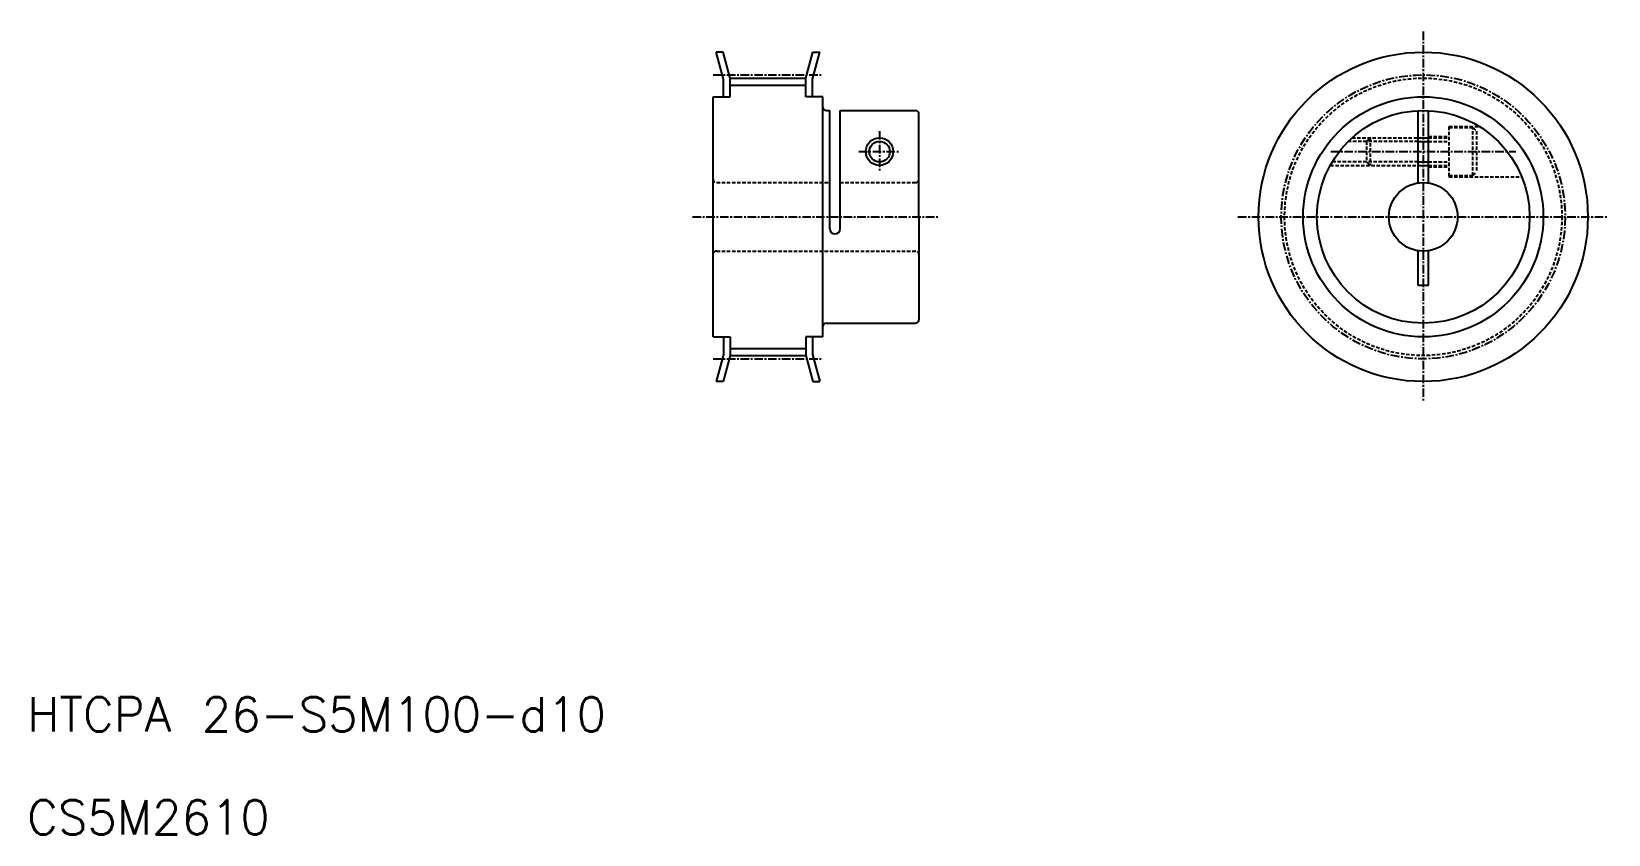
# Model space of a CAD drawing. Extents: x 11 to 240, y 10 to 127.
import ezdxf

# ---------------------------------------------------------------- set-up
doc = ezdxf.new("R2010")
doc.units = 0
doc.linetypes.add('CENTER', pattern=[2, 1.25, -0.25, 0.25, -0.25])
doc.linetypes.add('DASHED', pattern=[0.75, 0.5, -0.25])
doc.layers.get('0').update_dxf_attribs({"linetype": 'CONTINUOUS'})
doc.layers.add('CENTER', color=1, linetype='CENTER')
doc.styles.get("Standard").update_dxf_attribs({"font": 'txt.shx'})

msp = doc.modelspace()

# ---------------------------------------------------------------- linework, layer by layer
at = {"color": 7, "linetype": 'CONTINUOUS'}
for p, q in [((111.48, 124), (110.45, 124)), ((111.5, 120.08), (110.45, 124)), ((112.5, 120.21), (111.48, 124)), ((123.5, 120.21), (124.52, 124)), ((124.5, 120.08), (125.55, 124)), ((124.52, 124), (125.55, 124)), ((111.5, 117.5), (111.5, 120.08)), ((112.5, 120.21), (123.5, 120.21)), ((112.5, 117.5), (112.5, 120.21)), ((123.5, 117.5), (123.5, 120.21)), ((124.5, 117.5), (124.5, 120.08)), ((110, 117.5), (112.5, 117.5)), ((110, 82.5), (110, 117.5)), ((112.5, 119.21), (123.5, 119.21)), ((126, 117.5), (123.5, 117.5)), ((126, 82.5), (126, 117.5)), ((126.5, 115.5), (127, 115.5)), ((127, 98.25), (127, 115.5)), ((128.5, 100), (128.5, 115.5)), ((128.5, 115.5), (139.5, 115.5)), ((140, 100), (140, 115)), ((212.75, 104.97), (212.75, 115.49)), ((214.25, 104.97), (214.25, 115.49)), ((212.75, 111.5), (214.25, 111.5)), ((212.75, 107.5), (214.25, 107.5)), ((128.5, 98.25), (128.5, 100)), ((140, 100), (140, 85)), ((212.75, 90), (212.75, 95.06)), ((214.25, 90), (214.25, 95.06)), ((214.25, 90), (212.75, 90)), ((126.5, 84.5), (139.5, 84.5)), ((110, 82.5), (112.5, 82.5)), ((111.5, 82.5), (111.5, 79.92)), ((112.5, 82.5), (112.5, 79.79)), ((112.5, 80.79), (123.5, 80.79)), ((123.5, 82.5), (123.5, 79.79)), ((126, 82.5), (123.5, 82.5)), ((124.5, 82.5), (124.5, 79.92)), ((111.5, 79.92), (110.45, 76)), ((112.5, 79.79), (111.48, 76)), ((112.5, 79.79), (123.5, 79.79)), ((123.5, 79.79), (124.52, 76)), ((124.5, 79.92), (125.55, 76)), ((111.48, 76), (110.45, 76)), ((124.52, 76), (125.55, 76))]:
    msp.add_line(p, q, dxfattribs=at)
at = {"color": 3, "linetype": 'DASHED'}
for p, q in [((217.25, 113.15), (221.71, 113.15)), ((217.25, 113.15), (217.25, 105.85)), ((217.25, 113), (220.75, 113)), ((220.75, 106), (220.75, 113)), ((220.75, 113), (221.25, 112.5)), ((212.75, 111), (202.58, 111)), ((203.11, 111.5), (212.75, 111.5)), ((205.25, 111), (205.75, 111.5)), ((205.25, 111), (205.25, 108)), ((205.75, 111.5), (205.75, 107.5)), ((214.25, 111.7), (217.25, 111.7)), ((214.25, 111.5), (217.25, 111.5)), ((214.25, 111), (217.25, 111)), ((221.25, 112.5), (221.25, 106.5)), ((199.94, 107.5), (212.75, 107.5)), ((212.75, 108), (200.22, 108)), ((205.25, 108), (205.75, 107.5)), ((214.25, 108), (217.25, 108)), ((214.25, 107.5), (217.25, 107.5)), ((214.25, 107.3), (217.25, 107.3)), ((217.25, 106), (220.75, 106)), ((217.25, 105.85), (227.85, 105.85)), ((220.75, 106), (221.25, 106.5)), ((110.5, 105), (127, 105)), ((128.5, 105), (139.5, 105)), ((110.5, 95), (139.5, 95))]:
    msp.add_line(p, q, dxfattribs=at)
at = {"color": 3, "linetype": 'CONTINUOUS'}
for p, q in [((212.75, 111), (214.25, 111)), ((212.75, 108), (214.25, 108))]:
    msp.add_line(p, q, dxfattribs=at)
at = {"color": 7, "linetype": 'CONTINUOUS'}
for centre, radius in [((213.5, 100), 24), ((213.5, 100), 17.5), ((213.5, 100), 15.5), ((134.25, 109.5), 1.5), ((213.5, 100), 5)]:
    msp.add_circle(centre, radius, dxfattribs=at)
at = {"color": 3, "linetype": 'DASHED'}
msp.add_circle((213.5, 100), 20.21, dxfattribs=at)
at = {"color": 3, "linetype": 'CONTINUOUS'}
msp.add_circle((134.25, 109.5), 2, dxfattribs=at)
at = {"color": 7, "linetype": 'CONTINUOUS'}
for centre, radius, start, end in [((126.5, 116), 0.5, 180, 270), ((139.5, 115), 0.5, 0, 90), ((127.75, 98.25), 0.75, 180, 0), ((126.5, 84), 0.5, 90, 180), ((139.5, 85), 0.5, 270, 0)]:
    msp.add_arc(centre, radius, start, end, dxfattribs=at)
at = {"color": 3, "linetype": 'DASHED'}
for centre, start, end in [((110.5, 105.5), 180, 270), ((139.5, 105.5), 270, 0), ((110.5, 94.5), 90, 180), ((139.5, 94.5), 0, 90)]:
    msp.add_arc(centre, 0.5, start, end, dxfattribs=at)
at = {"layer": 'CENTER', "color": 1, "linetype": 'CENTER'}
for p, q in [((213.5, 127), (213.5, 73)), ((110, 120.69), (126, 120.69)), ((134.25, 112.5), (134.25, 106.5)), ((131.25, 109.5), (137.25, 109.5)), ((200.01, 109.5), (226.99, 109.5)), ((107, 100), (143, 100)), ((186.5, 100), (240.5, 100)), ((110, 79.31), (126, 79.31))]:
    msp.add_line(p, q, dxfattribs=at)
msp.add_circle((213.5, 100), 20.69, dxfattribs=at)

# ---------------------------------------------------------------- texts
at = {"color": 7, "linetype": 'CONTINUOUS'}
for s, p in [('HTCPA 26-S5M100-d10', (10, 25)), ('CS5M2610', (10, 10))]:
    msp.add_text(s, height=5, dxfattribs=at).set_placement(p)

doc.saveas('drawing.dxf')
